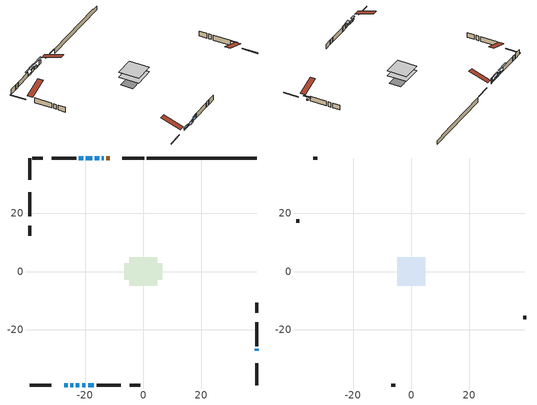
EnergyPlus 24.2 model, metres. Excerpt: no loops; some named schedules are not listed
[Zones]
conditioned space
 floor adiabatic (AdiabaticFloorConstruction): -4.86,-4.86 -4.86,4.86 4.86,4.86 4.86,-4.86 z1.22
 floor foundation (Slab1 construction): -6.56,-2.89 -6.56,2.89 6.56,2.89 6.56,-2.89 z-1.22
 wall outside (RimJoist1 construction): 0.28,39 -7.19,39 / -39,-39 -31.54,-39 / -39,39 -39,31.54 / 39,-39 39,-31.54 z1.22:1.52
 wall outside (AdiabaticWallConstruction 1): -11.54,39 -12.67,39 z1.22:3.25
 wall outside (AdiabaticWallConstruction): -27.19,-39 -25.96,-39 / -15.14,39 -16.66,39 z1.22:2.14; -13.6,39 -14.21,39 z1.22:1.53; -25.04,-39 -24.12,-39 / -21.05,-39 -19.9,-39 z1.22:2.44; 39,-27.19 39,-26.57 / -23.19,-39 -21.97,-39 / -20.65,39 -22.18,39 z1.22:1.83; -17.59,39 -19.73,39 z1.22:2.74; -18.97,-39 -16.94,-39 z1.22:3.25
 wall outside (Wall1 construction): -23.11,39 -31.37,39 / -16.01,-39 -7.75,-39 / -39,27.18 -39,18.93 / 39,-25.65 39,-17.39 z1.22:3.66
 wall outside (Wall3 construction): -34.55,39 -38.07,39 / -4.57,-39 -1.05,-39 / -39,15.75 -39,12.22 / 39,-14.21 39,-10.68 z1.22:3.66
 wall foundation (FoundationWall1 construction): 1.21,39,-1.22 1.21,39,1.22 35.22,39,1.22 35.22,39,0.63 39,39,0.63 39,39,-1.22
 window (WindowConstruction 6): -27.18,-39 -25.97,-39 z1.22:2.13
 window (WindowConstruction 8): -13.6,39 -14.21,39 z1.22:1.52
 window (WindowConstruction 9): -25.04,-39 -24.12,-39 z1.22:2.44
 window (WindowConstruction): 39,-27.18 39,-26.58 z1.22:1.83
 window (WindowConstruction 1): -15.14,39 -16.66,39 z1.22:2.13
 window (WindowConstruction 2): -17.59,39 -19.73,39 z1.22:2.74
 window (WindowConstruction 3): -23.19,-39 -21.97,-39 z1.22:1.83
 window (WindowConstruction 4): -21.04,-39 -19.9,-39 z1.22:2.44
 window (WindowConstruction 5): -18.97,-39 -16.94,-39 z1.22:3.25
 window (WindowConstruction 7): -20.65,39 -22.18,39 z1.22:1.83
 door (Door): -11.54,39 -12.67,39 z1.22:3.25
 ceiling adiabatic (AdiabaticFloorConstruction): 4.86,-4.86 4.86,4.86 -4.86,4.86 -4.86,-4.86 z1.22
attic - vented
 floor to conditioned space (Floor1 construction Reversed): -4.86,-4.86 -4.86,4.86 4.86,4.86 4.86,-4.86 z3.66
 wall outside (Wall2 construction): -32.29,39 -33.62,39 / -6.82,-39 -5.5,-39 / -39,18 -39,16.68 / 39,-16.46 39,-15.14 z1.22:3.66
 roof outside (Roof1 construction): -10.61,39,3.66 -10.61,29.54,6.81 -8.12,29.54,6.81 -8.12,39,3.66; -28.11,-39,3.66 -28.11,-29.54,6.81 -30.61,-29.54,6.81 -30.61,-39,3.66; -39,28.11,3.66 -29.54,28.11,6.81 -29.54,30.61,6.81 -39,30.61,3.66; 39,-28.11,3.66 29.54,-28.11,6.81 29.54,-30.61,6.81 39,-30.61,3.66
shading: -25.36,-39 -27.79,-39 -27.79,-39.61 -25.36,-39.61 z2.74; -16.85,39 -10.96,39 -10.96,39.41 -16.85,39.41 z4.16; 39,-25.05 39,-28.71 39.61,-28.71 39.61,-25.05 z3.35; -16.86,39 -14.94,39 -14.94,39.41 -16.86,39.41 z2.34; -19.93,39 -17.39,39 -17.39,39.41 -19.93,39.41 z2.95; -21.36,-39 -23.8,-39 -23.8,-40.22 -21.36,-40.22 z2.44; -16.74,-39 -19.17,-39 -19.17,-39.41 -16.74,-39.41 z3.45; -24.82,39 -18.02,39 -18.02,39.41 -24.82,39.41 z4.47
[Building]
Building 1: Terrain=Suburbs
[Site:Location]
Sault Ste Marie AP_ON: Latitude {deg}=46.49; Longitude {deg}=-84.51; Time Zone {hr}=-5; Elevation {m}=192; Keep Site Location Information=Yes
[Site:GroundTemperature:Shallow]
0.840846, -1.16074, -1.32103, -0.371179, 3.44196, 7.23733, 10.5277, 12.6121, 12.7892, 11.0939, 7.8874, 4.20846
[Site:WaterMainsTemperature]
Calculation Method=Schedule; Temperature Schedule=mains temperature schedule
[Material] Roughness=Rough; Thermal Absorptance=0.9
Name | Thickness {m} | Conductivity {W/m-K} | Density {kg/m3} | Specific Heat {J/kg-K} | Solar Absorptance | Visible Absorptance
asphalt or fiberglass shingles | 0.00635 | 0.162714 | 1121.4 | 1465.45 | 0.4 | 0.4
ceiling loosefill ins | 0.254 | 0.0480833 | 16.02 | 1046.75 | 0.7 | 0.7
ceiling stud and cavity | 0.1397 | 0.170251 | 65.682 | 1177.47 | 0.7 | 0.7
concrete 4.0 in. | 0.1016 | 1.803125 | 2242.8 | 837.4 | 0.7 | 0.7
concrete 8.0 in. | 0.2032 | 1.803125 | 2242.8 | 837.4 | 0.7 | 0.7
door material | 0.04445 | 0.327969 | 512.64 | 1214.23 | 0.7 | 0.7
floor covering | 0.0127 | 0.0433444 | 54.468 | 1339.84 | 0.6 | 0.6
floor rigid ins; wall rigid ins | 0.512978 | 0.029427 | 32.04 | 1214.23 | 0.7 | 0.7
floor stud and cavity | 0.1397 | 1.75129 | 37.0049 | 1207.88 | 0.7 | 0.7
furniture material conditioned space 1 | 0.1524 | 0.115458 | 640.8 | 1214.23 | 0.6 | 0.6
gypsum board | 0.0127 | 0.160291 | 801 | 837.4 | 0.6 | 0.6
osb sheathing 0.5 in. | 0.0127 | 0.115458 | 512.64 | 1214.23 | 0.7 | 0.7
osb sheathing 0.75 in. | 0.01905 | 0.115458 | 512.64 | 1214.23 | 0.7 | 0.7
osb sheathing 2.0 in. | 0.0508 | 0.115458 | 512.64 | 1214.23 | 0.7 | 0.7
rim joist stud and cavity | 0.0508 | 0.029095 | 125.044 | 1163.47 | 0.6 | 0.6
wall stud and cavity | 0.1397 | 0.0884486 | 139.0536 | 1170.24 | 0.7 | 0.7
wall stud and cavity 1 | 0.0889 | 6.9971 | 50.32683 | 1063.81 | 0.6 | 0.6
wall stud and cavity 2 | 0.1397 | 0.0978328 | 139.0536 | 1170.24 | 0.7 | 0.7
wall stud and cavity 3 | 0.0889 | 0.380278 | 52.3479 | 1209.89 | 0.7 | 0.7
wall stud and cavity 4 | 0.0889 | 0.391764 | 83.0341 | 1211.67 | 0.7 | 0.7
wood siding | 0.0254 | 0.102417 | 544.68 | 1172.36 | 0.4 | 0.4
wood siding 1 | 0.00254 | 0.102417 | 544.68 | 1172.36 | 0.4 | 0.4
wood siding 2; wood siding 3; wood siding 4 | 0.0254 | 0.102417 | 544.68 | 1172.36 | 0.7 | 0.7
[WindowMaterial:SimpleGlazingSystem]
Name | U-Factor {W/m2-K} | Solar Heat Gain Coefficient
WindowMaterial | 3.07975 | 0.4
WindowMaterial 1 | 4.196042 | 0.68
WindowMaterial 2 | 3.71284 | 0.71
WindowMaterial 3 | 3.01842 | 0.5
WindowMaterial 4 | 2.97868 | 0.56
WindowMaterial 5 | 4.301085 | 0.69
WindowMaterial 6 | 2.97868 | 0.61
WindowMaterial 7 | 3.006501 | 0.51
WindowMaterial 8 | 3.063281 | 0.29
WindowMaterial 9 | 3.0383 | 0.46
[Construction]
AdiabaticFloorConstruction: floor stud and cavity, floor rigid ins, osb sheathing 0.75 in., floor covering
AdiabaticWallConstruction: wood siding 3, wall rigid ins, wall stud and cavity 3, gypsum board
AdiabaticWallConstruction 1: wood siding 4, wall rigid ins, wall stud and cavity 3, gypsum board
Door: door material
Floor1 construction Reversed: gypsum board, ceiling stud and cavity, ceiling loosefill ins
FoundationWall1 construction: concrete 8.0 in.
furniture construction conditioned space 1: furniture material conditioned space 1
PartitionWallConstruction: gypsum board, wall stud and cavity 4, gypsum board
RimJoist1 construction: wood siding 2, osb sheathing 2.0 in., rim joist stud and cavity
Roof1 construction: asphalt or fiberglass shingles
Slab1 construction: concrete 4.0 in.
Wall1 construction: wood siding, osb sheathing 0.5 in., wall stud and cavity, gypsum board
Wall2 construction: wood siding 1, wall stud and cavity 1
Wall3 construction: wood siding, osb sheathing 0.5 in., wall stud and cavity 2, gypsum board
WindowConstruction: WindowMaterial
WindowConstruction 1: WindowMaterial 1
WindowConstruction 2: WindowMaterial 2
WindowConstruction 3: WindowMaterial 3
WindowConstruction 4: WindowMaterial 4
WindowConstruction 5: WindowMaterial 5
WindowConstruction 6: WindowMaterial 6
WindowConstruction 7: WindowMaterial 7
WindowConstruction 8: WindowMaterial 8
WindowConstruction 9: WindowMaterial 9
[Zone] Multiplier=1; Part of Total Floor Area=Yes
Name | Volume {m3}
attic - vented | 48.2632
conditioned space | 437.8
[Space]
Name | Zone | Volume {m3}
attic - vented 1 | attic - vented | 48.2632
conditioned space 1 | conditioned space | 437.8
[ZoneInfiltration:EffectiveLeakageArea]
infil attic - vented 1: Zone or Space=attic - vented 1; Schedule=Always On Discrete; Effective Air Leakage Area {cm2}=3710.16; Stack Coefficient=0.000388801; Wind Coefficient=1.33224e-05
[ZoneMixing]
whole house fan mix: Zone or Space=attic - vented; Schedule=Always On Continuous; Design Flow Rate Calculation Method=Flow/Zone; Design Flow Rate {m3/s}=0; Source Zone or Space=conditioned space
[SurfaceProperty:ExposedFoundationPerimeter]
Slab1: Exposed Perimeter Calculation Method=TotalExposedPerimeter; Total Exposed Perimeter {m}=37.796
[InternalMass] Zone or ZoneList=conditioned space; Space or SpaceList=conditioned space 1
Name | Construction | Surface Area {m2}
furniture mass conditioned space 1 | furniture construction conditioned space 1 | 68.0441
partition wall mass | PartitionWallConstruction | 170.11
[Lights]
interior lighting: Zone or ZoneList or Space or SpaceList=conditioned space 1; Schedule=interior lighting schedule; Design Level Calculation Method=LightingLevel; Lighting Level {W}=343.2; Return Air Fraction=0; Fraction Radiant=0.6; Fraction Visible=0.2; Fraction Replaceable=1
[People]
occupants: Zone or ZoneList or Space or SpaceList=conditioned space 1; Number of People Schedule=occupants schedule; Number of People Calculation Method=People; Number of People=3; Fraction Radiant=0.314171; Sensible Heat Fraction=0.56303; Activity Level Schedule=occupants activity schedule; Carbon Dioxide Generation Rate {m3/s-W}=0; Enable ASHRAE 55 Comfort Warnings=No; Mean Radiant Temperature Calculation Type=EnclosureAveraged
[ElectricEquipment] Zone or ZoneList or Space or SpaceList=conditioned space 1; Design Level Calculation Method=EquipmentLevel
Name | Schedule | Design Level {W} | Fraction Latent | Fraction Radiant | Fraction Lost
clothes dryer | clothes dryer schedule | 140.772 | 0.015 | 0.081 | 0.85
clothes washer | clothes washer schedule | 32.1985 | 0.03 | 0.162 | 0.7
cooking range | cooking range schedule | 215.147 | 0.08 | 0.432 | 0.2
dishwasher | dishwasher schedule | 66.8632 | 0.3 | 0.18 | 0.4
fridge | fridge schedule | 72.9452 | 0 | 0.6 | 0
mech vent bath fan 0 | mech vent bath fan 0 schedule | 50.2 | 0 | 0 | 1
mech vent bath fan 1 | mech vent bath fan 1 schedule | 50.2 | 0 | 0 | 1
mech vent house fan | mech vent house fan schedule | 0 | 0 | 0 | 1
mech vent house fan cfis | mech vent house fan cfis schedule | 0 | 0 | 0 | 0
mech vent range fan 0 | mech vent range fan 0 schedule | 57 | 0 | 0 | 1
misc plug loads | misc plug loads schedule | 494.7 | 0.045 | 0.513 | 0.1
whole house fan | Always On Discrete | 0 | 0 | 0 | 1
[OtherEquipment] Zone or ZoneList or Space or SpaceList=conditioned space 1; Design Level Calculation Method=EquipmentLevel
Name | Fuel Type | Schedule | Design Level {W} | Fraction Latent | Fraction Radiant | Fraction Lost
clothes dryer 1 | Electricity | clothes dryer schedule | 0 | 0.015 | 0.081 | 0.85
cooking range 1 | Electricity | cooking range schedule | 0 | 0.08 | 0.432 | 0.2
general water use latent | None | general water use schedule | 62.594 | 1 | 0 | 0
general water use sensible | None | general water use schedule | -61.6891 | 0 | 0.6 | 0
mech vent house fan latent load | None | Always On Discrete | 0 | 1 | 0 | 0
mech vent house fan sensible load | None | Always On Discrete | 0 | 0 | 0 | 0
water heater energy adjustment1 | Electricity | Always On Discrete | 0.01 | 0 | 0 | 1
[ZoneInfiltration:DesignFlowRate] Zone or ZoneList or Space or SpaceList=conditioned space 1; Schedule=Always On Discrete; Design Flow Rate Calculation Method=Flow/Zone; Design Flow Rate {m3/s}=0
infil flow; natural vent flow; whole house fan flow
[AvailabilityManager:Scheduled]
furnace airloop Availability Manager: Schedule=Always On Discrete
[Foundation:Kiva]
Foundation Kiva 1: Initial Indoor Air Temperature {C}=18; Wall Height Above Grade {m}=1.21999; Wall Depth Below Slab {m}=0.2032
[Foundation:Kiva:Settings]
Soil Conductivity {W/m-K}=0.849921; Soil Density {kg/m3}=1842.3; Soil Specific Heat {J/kg-K}=418.7; Ground Solar Absorptivity=0.9; Ground Thermal Absorptivity=0.9; Ground Surface Roughness {m}=0.03; Far-Field Width {m}=40; Deep-Ground Boundary Condition=ZeroFlux; Deep-Ground Depth {m}=40; Minimum Cell Dimension {m}=0.2; Maximum Cell Growth Coefficient=3; Simulation Timestep=Timestep
[Exterior:Lights]
exterior lighting: Schedule=exterior lighting schedule; Design Level {W}=75.6
[EnergyManagementSystem:GlobalVariable]
furnace_airloop_Fan_RTF
infil_program_Qfan
infil_program_Qinf
natural_vent_program_Qnv
natural_vent_program_Qwhf
[EnergyManagementSystem:Sensor]
Name | Output:Variable or Output:Meter Index Key | Output:Variable or Output:Meter
airflow_gain | infil flow | Infiltration Sensible Heat Gain Energy
airflow_gain_1 | natural vent flow | Infiltration Sensible Heat Gain Energy
airflow_gain_2 | whole house fan flow | Infiltration Sensible Heat Gain Energy
airflow_loss | infil flow | Infiltration Sensible Heat Loss Energy
airflow_loss_1 | natural vent flow | Infiltration Sensible Heat Loss Energy
airflow_loss_2 | whole house fan flow | Infiltration Sensible Heat Loss Energy
clg_load_cond |  | Cooling:EnergyTransfer:Zone:CONDITIONED SPACE
clg_sp_s; clg_sp_s_1 | cooling setpoint | Schedule Value
clothes_dryer_exhaust_0_sch_s | clothes dryer exhaust 0 schedule | Schedule Value
cool_season | cooling season schedule | Schedule Value
htg_load_cond |  | Heating:EnergyTransfer:Zone:CONDITIONED SPACE
htg_sp_s; htg_sp_s_1 | heating setpoint | Schedule Value
ig_ee_conv | clothes dryer | Electric Equipment Convective Heating Energy
ig_ee_conv_2 | cooking range | Electric Equipment Convective Heating Energy
ig_ee_conv_4 | fridge | Electric Equipment Convective Heating Energy
ig_ee_conv_5 | misc plug loads | Electric Equipment Convective Heating Energy
ig_ee_conv_6 | whole house fan | Electric Equipment Convective Heating Energy
ig_ee_rad | clothes dryer | Electric Equipment Radiant Heating Energy
ig_ee_rad_2 | cooking range | Electric Equipment Radiant Heating Energy
ig_ee_rad_4 | fridge | Electric Equipment Radiant Heating Energy
ig_ee_rad_5 | misc plug loads | Electric Equipment Radiant Heating Energy
ig_ee_rad_6 | whole house fan | Electric Equipment Radiant Heating Energy
ig_lgt_conv | interior lighting | Lights Convective Heating Energy
ig_lgt_rad | interior lighting | Lights Radiant Heating Energy
ig_lgt_vis | interior lighting | Lights Visible Radiation Heating Energy
ig_oe_conv | clothes dryer 1 | Other Equipment Convective Heating Energy
ig_oe_conv_1 | cooking range 1 | Other Equipment Convective Heating Energy
ig_oe_conv_2 | general water use latent | Other Equipment Convective Heating Energy
ig_oe_conv_3 | general water use sensible | Other Equipment Convective Heating Energy
ig_oe_conv_4 | water heater energy adjustment1 | Other Equipment Convective Heating Energy
ig_oe_rad | clothes dryer 1 | Other Equipment Radiant Heating Energy
ig_oe_rad_1 | cooking range 1 | Other Equipment Radiant Heating Energy
ig_oe_rad_2 | general water use latent | Other Equipment Radiant Heating Energy
ig_oe_rad_3 | general water use sensible | Other Equipment Radiant Heating Energy
ig_oe_rad_4 | water heater energy adjustment1 | Other Equipment Radiant Heating Energy
ig_ppl_conv | occupants | People Convective Heating Energy
ig_ppl_rad | occupants | People Radiant Heating Energy
im_conv | furniture mass conditioned space 1 | Surface Inside Face Convection Heat Gain Energy
im_conv_1 | partition wall mass | Surface Inside Face Convection Heat Gain Energy
im_ig | furniture mass conditioned space 1 | Surface Inside Face Internal Gains Radiation Heat Gain Energy
im_ig_1 | partition wall mass | Surface Inside Face Internal Gains Radiation Heat Gain Energy
im_lgt | furniture mass conditioned space 1 | Surface Inside Face Lights Radiation Heat Gain Energy
im_lgt_1 | partition wall mass | Surface Inside Face Lights Radiation Heat Gain Energy
im_sol | furniture mass conditioned space 1 | Surface Inside Face Solar Radiation Heat Gain Energy
im_sol_1 | partition wall mass | Surface Inside Face Solar Radiation Heat Gain Energy
im_surf | furniture mass conditioned space 1 | Surface Inside Face Net Surface Thermal Radiation Heat Gain Energy
im_surf_1 | partition wall mass | Surface Inside Face Net Surface Thermal Radiation Heat Gain Energy
mech_vent_bath_fan_0_sch_s | mech vent bath fan 0 schedule | Schedule Value
mech_vent_bath_fan_1_sch_s | mech vent bath fan 1 schedule | Schedule Value
mech_vent_range_fan_0_sch_s | mech vent range fan 0 schedule | Schedule Value
mv_conv | mech vent bath fan 0 | Electric Equipment Convective Heating Energy
mv_conv_1 | mech vent bath fan 1 | Electric Equipment Convective Heating Energy
mv_conv_2 | mech vent house fan | Electric Equipment Convective Heating Energy
mv_conv_3 | mech vent house fan cfis | Electric Equipment Convective Heating Energy
mv_conv_4 | mech vent range fan 0 | Electric Equipment Convective Heating Energy
mv_conv_5 | mech vent house fan latent load | Other Equipment Convective Heating Energy
mv_conv_6 | mech vent house fan sensible load | Other Equipment Convective Heating Energy
mv_rad | mech vent bath fan 0 | Electric Equipment Radiant Heating Energy
mv_rad_1 | mech vent bath fan 1 | Electric Equipment Radiant Heating Energy
mv_rad_2 | mech vent house fan | Electric Equipment Radiant Heating Energy
mv_rad_3 | mech vent house fan cfis | Electric Equipment Radiant Heating Energy
mv_rad_4 | mech vent range fan 0 | Electric Equipment Radiant Heating Energy
mv_rad_5 | mech vent house fan latent load | Other Equipment Radiant Heating Energy
mv_rad_6 | mech vent house fan sensible load | Other Equipment Radiant Heating Energy
natural_vent_s | natural vent schedule | Schedule Value
out_pb_s |  | Site Outdoor Air Barometric Pressure
out_wt_s |  | Site Outdoor Air Humidity Ratio
site_vw_s |  | Site Wind Speed
ss_back_out | Window1 | Surface Window Shortwave from Zone Back Out Window Heat Transfer Rate
ss_back_out_1 | Window10 | Surface Window Shortwave from Zone Back Out Window Heat Transfer Rate
ss_back_out_2 | Window11 | Surface Window Shortwave from Zone Back Out Window Heat Transfer Rate
ss_back_out_3 | Window3 | Surface Window Shortwave from Zone Back Out Window Heat Transfer Rate
ss_back_out_4 | Window4 | Surface Window Shortwave from Zone Back Out Window Heat Transfer Rate
ss_back_out_5 | Window5 | Surface Window Shortwave from Zone Back Out Window Heat Transfer Rate
ss_back_out_6 | Window6 | Surface Window Shortwave from Zone Back Out Window Heat Transfer Rate
ss_back_out_7 | Window7 | Surface Window Shortwave from Zone Back Out Window Heat Transfer Rate
ss_back_out_8 | Window8 | Surface Window Shortwave from Zone Back Out Window Heat Transfer Rate
ss_back_out_9 | Window9 | Surface Window Shortwave from Zone Back Out Window Heat Transfer Rate
ss_conv | Door1 | Surface Inside Face Convection Heat Gain Energy
ss_conv_1 | Window1 | Surface Inside Face Convection Heat Gain Energy
ss_conv_10 | Window9 | Surface Inside Face Convection Heat Gain Energy
ss_conv_2 | Window10 | Surface Inside Face Convection Heat Gain Energy
ss_conv_3 | Window11 | Surface Inside Face Convection Heat Gain Energy
ss_conv_4 | Window3 | Surface Inside Face Convection Heat Gain Energy
ss_conv_5 | Window4 | Surface Inside Face Convection Heat Gain Energy
ss_conv_6 | Window5 | Surface Inside Face Convection Heat Gain Energy
ss_conv_7 | Window6 | Surface Inside Face Convection Heat Gain Energy
ss_conv_8 | Window7 | Surface Inside Face Convection Heat Gain Energy
ss_conv_9 | Window8 | Surface Inside Face Convection Heat Gain Energy
ss_ig | Door1 | Surface Inside Face Internal Gains Radiation Heat Gain Energy
ss_ig_1 | Window1 | Surface Inside Face Internal Gains Radiation Heat Gain Energy
ss_ig_10 | Window9 | Surface Inside Face Internal Gains Radiation Heat Gain Energy
ss_ig_2 | Window10 | Surface Inside Face Internal Gains Radiation Heat Gain Energy
ss_ig_3 | Window11 | Surface Inside Face Internal Gains Radiation Heat Gain Energy
ss_ig_4 | Window3 | Surface Inside Face Internal Gains Radiation Heat Gain Energy
ss_ig_5 | Window4 | Surface Inside Face Internal Gains Radiation Heat Gain Energy
ss_ig_6 | Window5 | Surface Inside Face Internal Gains Radiation Heat Gain Energy
ss_ig_7 | Window6 | Surface Inside Face Internal Gains Radiation Heat Gain Energy
ss_ig_8 | Window7 | Surface Inside Face Internal Gains Radiation Heat Gain Energy
ss_ig_9 | Window8 | Surface Inside Face Internal Gains Radiation Heat Gain Energy
ss_lgt | Door1 | Surface Inside Face Lights Radiation Heat Gain Energy
ss_sol | Door1 | Surface Inside Face Solar Radiation Heat Gain Energy
ss_surf | Door1 | Surface Inside Face Net Surface Thermal Radiation Heat Gain Energy
ss_surf_1 | Window1 | Surface Inside Face Net Surface Thermal Radiation Heat Gain Energy
ss_surf_10 | Window9 | Surface Inside Face Net Surface Thermal Radiation Heat Gain Energy
ss_surf_2 | Window10 | Surface Inside Face Net Surface Thermal Radiation Heat Gain Energy
ss_surf_3 | Window11 | Surface Inside Face Net Surface Thermal Radiation Heat Gain Energy
ss_surf_4 | Window3 | Surface Inside Face Net Surface Thermal Radiation Heat Gain Energy
ss_surf_5 | Window4 | Surface Inside Face Net Surface Thermal Radiation Heat Gain Energy
ss_surf_6 | Window5 | Surface Inside Face Net Surface Thermal Radiation Heat Gain Energy
ss_surf_7 | Window6 | Surface Inside Face Net Surface Thermal Radiation Heat Gain Energy
ss_surf_8 | Window7 | Surface Inside Face Net Surface Thermal Radiation Heat Gain Energy
ss_surf_9 | Window8 | Surface Inside Face Net Surface Thermal Radiation Heat Gain Energy
ss_trans_in | Window1 | Surface Window Transmitted Solar Radiation Rate
ss_trans_in_1 | Window10 | Surface Window Transmitted Solar Radiation Rate
ss_trans_in_2 | Window11 | Surface Window Transmitted Solar Radiation Rate
ss_trans_in_3 | Window3 | Surface Window Transmitted Solar Radiation Rate
ss_trans_in_4 | Window4 | Surface Window Transmitted Solar Radiation Rate
ss_trans_in_5 | Window5 | Surface Window Transmitted Solar Radiation Rate
ss_trans_in_6 | Window6 | Surface Window Transmitted Solar Radiation Rate
ss_trans_in_7 | Window7 | Surface Window Transmitted Solar Radiation Rate
ss_trans_in_8 | Window8 | Surface Window Transmitted Solar Radiation Rate
ss_trans_in_9 | Window9 | Surface Window Transmitted Solar Radiation Rate
ss_trans_out | Window1 | Surface Inside Face Initial Transmitted Diffuse Transmitted Out Window Solar Radiation Rate
ss_trans_out_1 | Window10 | Surface Inside Face Initial Transmitted Diffuse Transmitted Out Window Solar Radiation Rate
ss_trans_out_2 | Window11 | Surface Inside Face Initial Transmitted Diffuse Transmitted Out Window Solar Radiation Rate
ss_trans_out_3 | Window3 | Surface Inside Face Initial Transmitted Diffuse Transmitted Out Window Solar Radiation Rate
ss_trans_out_4 | Window4 | Surface Inside Face Initial Transmitted Diffuse Transmitted Out Window Solar Radiation Rate
ss_trans_out_5 | Window5 | Surface Inside Face Initial Transmitted Diffuse Transmitted Out Window Solar Radiation Rate
ss_trans_out_6 | Window6 | Surface Inside Face Initial Transmitted Diffuse Transmitted Out Window Solar Radiation Rate
ss_trans_out_7 | Window7 | Surface Inside Face Initial Transmitted Diffuse Transmitted Out Window Solar Radiation Rate
ss_trans_out_8 | Window8 | Surface Inside Face Initial Transmitted Diffuse Transmitted Out Window Solar Radiation Rate
ss_trans_out_9 | Window9 | Surface Inside Face Initial Transmitted Diffuse Transmitted Out Window Solar Radiation Rate
s_conv | Floor1 | Surface Inside Face Convection Heat Gain Energy
s_conv_1 | FoundationWall1 | Surface Inside Face Convection Heat Gain Energy
s_conv_10 | Wall1:180 | Surface Inside Face Convection Heat Gain Energy
s_conv_11 | Wall1:270 | Surface Inside Face Convection Heat Gain Energy
s_conv_12 | Wall1:90 | Surface Inside Face Convection Heat Gain Energy
s_conv_13 | Wall3:0 | Surface Inside Face Convection Heat Gain Energy
s_conv_14 | Wall3:180 | Surface Inside Face Convection Heat Gain Energy
s_conv_15 | Wall3:270 | Surface Inside Face Convection Heat Gain Energy
s_conv_16 | Wall3:90 | Surface Inside Face Convection Heat Gain Energy
s_conv_2 | inferred conditioned ceiling | Surface Inside Face Convection Heat Gain Energy
s_conv_3 | inferred conditioned floor | Surface Inside Face Convection Heat Gain Energy
s_conv_4 | RimJoist1:0 | Surface Inside Face Convection Heat Gain Energy
s_conv_5 | RimJoist1:180 | Surface Inside Face Convection Heat Gain Energy
s_conv_6 | RimJoist1:270 | Surface Inside Face Convection Heat Gain Energy
s_conv_7 | RimJoist1:90 | Surface Inside Face Convection Heat Gain Energy
s_conv_8 | Slab1 | Surface Inside Face Convection Heat Gain Energy
s_conv_9 | Wall1:0 | Surface Inside Face Convection Heat Gain Energy
s_ig | Floor1 | Surface Inside Face Internal Gains Radiation Heat Gain Energy
s_ig_1 | FoundationWall1 | Surface Inside Face Internal Gains Radiation Heat Gain Energy
s_ig_10 | Wall1:180 | Surface Inside Face Internal Gains Radiation Heat Gain Energy
s_ig_11 | Wall1:270 | Surface Inside Face Internal Gains Radiation Heat Gain Energy
s_ig_12 | Wall1:90 | Surface Inside Face Internal Gains Radiation Heat Gain Energy
s_ig_13 | Wall3:0 | Surface Inside Face Internal Gains Radiation Heat Gain Energy
s_ig_14 | Wall3:180 | Surface Inside Face Internal Gains Radiation Heat Gain Energy
s_ig_15 | Wall3:270 | Surface Inside Face Internal Gains Radiation Heat Gain Energy
s_ig_16 | Wall3:90 | Surface Inside Face Internal Gains Radiation Heat Gain Energy
s_ig_2 | inferred conditioned ceiling | Surface Inside Face Internal Gains Radiation Heat Gain Energy
s_ig_3 | inferred conditioned floor | Surface Inside Face Internal Gains Radiation Heat Gain Energy
s_ig_4 | RimJoist1:0 | Surface Inside Face Internal Gains Radiation Heat Gain Energy
s_ig_5 | RimJoist1:180 | Surface Inside Face Internal Gains Radiation Heat Gain Energy
s_ig_6 | RimJoist1:270 | Surface Inside Face Internal Gains Radiation Heat Gain Energy
s_ig_7 | RimJoist1:90 | Surface Inside Face Internal Gains Radiation Heat Gain Energy
s_ig_8 | Slab1 | Surface Inside Face Internal Gains Radiation Heat Gain Energy
s_ig_9 | Wall1:0 | Surface Inside Face Internal Gains Radiation Heat Gain Energy
s_lgt | Floor1 | Surface Inside Face Lights Radiation Heat Gain Energy
s_lgt_1 | FoundationWall1 | Surface Inside Face Lights Radiation Heat Gain Energy
s_lgt_10 | Wall1:180 | Surface Inside Face Lights Radiation Heat Gain Energy
s_lgt_11 | Wall1:270 | Surface Inside Face Lights Radiation Heat Gain Energy
s_lgt_12 | Wall1:90 | Surface Inside Face Lights Radiation Heat Gain Energy
s_lgt_13 | Wall3:0 | Surface Inside Face Lights Radiation Heat Gain Energy
s_lgt_14 | Wall3:180 | Surface Inside Face Lights Radiation Heat Gain Energy
s_lgt_15 | Wall3:270 | Surface Inside Face Lights Radiation Heat Gain Energy
s_lgt_16 | Wall3:90 | Surface Inside Face Lights Radiation Heat Gain Energy
